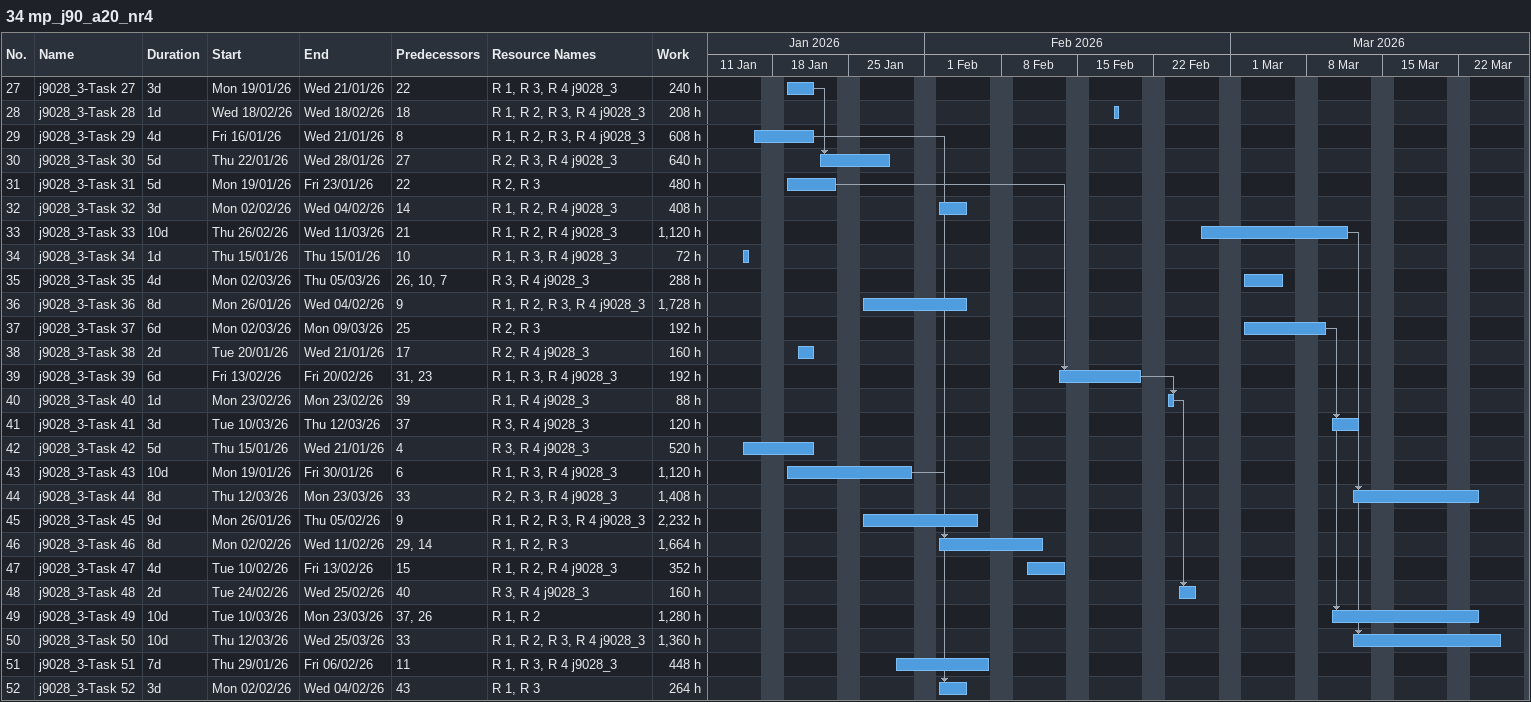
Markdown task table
34 mp_j90_a20_nr4

| ID | Task | Duration | Start | Finish | Predecessors | Resources | Work (h) |
|---|---|---|---|---|---|---|---|
| 27 | j9028_3-Task 27 | 3d | 2026-01-19 | 2026-01-21 | 22 | R 1, R 3, R 4 j9028_3 | 240 |
| 28 | j9028_3-Task 28 | 1d | 2026-02-18 | 2026-02-18 | 18 | R 1, R 2, R 3, R 4 j9028_3 | 208 |
| 29 | j9028_3-Task 29 | 4d | 2026-01-16 | 2026-01-21 | 8 | R 1, R 2, R 3, R 4 j9028_3 | 608 |
| 30 | j9028_3-Task 30 | 5d | 2026-01-22 | 2026-01-28 | 27 | R 2, R 3, R 4 j9028_3 | 640 |
| 31 | j9028_3-Task 31 | 5d | 2026-01-19 | 2026-01-23 | 22 | R 2, R 3 | 480 |
| 32 | j9028_3-Task 32 | 3d | 2026-02-02 | 2026-02-04 | 14 | R 1, R 2, R 4 j9028_3 | 408 |
| 33 | j9028_3-Task 33 | 10d | 2026-02-26 | 2026-03-11 | 21 | R 1, R 2, R 4 j9028_3 | 1120 |
| 34 | j9028_3-Task 34 | 1d | 2026-01-15 | 2026-01-15 | 10 | R 1, R 3, R 4 j9028_3 | 72 |
| 35 | j9028_3-Task 35 | 4d | 2026-03-02 | 2026-03-05 | 26, 10, 7 | R 3, R 4 j9028_3 | 288 |
| 36 | j9028_3-Task 36 | 8d | 2026-01-26 | 2026-02-04 | 9 | R 1, R 2, R 3, R 4 j9028_3 | 1728 |
| 37 | j9028_3-Task 37 | 6d | 2026-03-02 | 2026-03-09 | 25 | R 2, R 3 | 192 |
| 38 | j9028_3-Task 38 | 2d | 2026-01-20 | 2026-01-21 | 17 | R 2, R 4 j9028_3 | 160 |
| 39 | j9028_3-Task 39 | 6d | 2026-02-13 | 2026-02-20 | 31, 23 | R 1, R 3, R 4 j9028_3 | 192 |
| 40 | j9028_3-Task 40 | 1d | 2026-02-23 | 2026-02-23 | 39 | R 1, R 4 j9028_3 | 88 |
| 41 | j9028_3-Task 41 | 3d | 2026-03-10 | 2026-03-12 | 37 | R 3, R 4 j9028_3 | 120 |
| 42 | j9028_3-Task 42 | 5d | 2026-01-15 | 2026-01-21 | 4 | R 3, R 4 j9028_3 | 520 |
| 43 | j9028_3-Task 43 | 10d | 2026-01-19 | 2026-01-30 | 6 | R 1, R 3, R 4 j9028_3 | 1120 |
| 44 | j9028_3-Task 44 | 8d | 2026-03-12 | 2026-03-23 | 33 | R 2, R 3, R 4 j9028_3 | 1408 |
| 45 | j9028_3-Task 45 | 9d | 2026-01-26 | 2026-02-05 | 9 | R 1, R 2, R 3, R 4 j9028_3 | 2232 |
| 46 | j9028_3-Task 46 | 8d | 2026-02-02 | 2026-02-11 | 29, 14 | R 1, R 2, R 3 | 1664 |
| 47 | j9028_3-Task 47 | 4d | 2026-02-10 | 2026-02-13 | 15 | R 1, R 2, R 4 j9028_3 | 352 |
| 48 | j9028_3-Task 48 | 2d | 2026-02-24 | 2026-02-25 | 40 | R 3, R 4 j9028_3 | 160 |
| 49 | j9028_3-Task 49 | 10d | 2026-03-10 | 2026-03-23 | 37, 26 | R 1, R 2 | 1280 |
| 50 | j9028_3-Task 50 | 10d | 2026-03-12 | 2026-03-25 | 33 | R 1, R 2, R 3, R 4 j9028_3 | 1360 |
| 51 | j9028_3-Task 51 | 7d | 2026-01-29 | 2026-02-06 | 11 | R 1, R 3, R 4 j9028_3 | 448 |
| 52 | j9028_3-Task 52 | 3d | 2026-02-02 | 2026-02-04 | 43 | R 1, R 3 | 264 |
